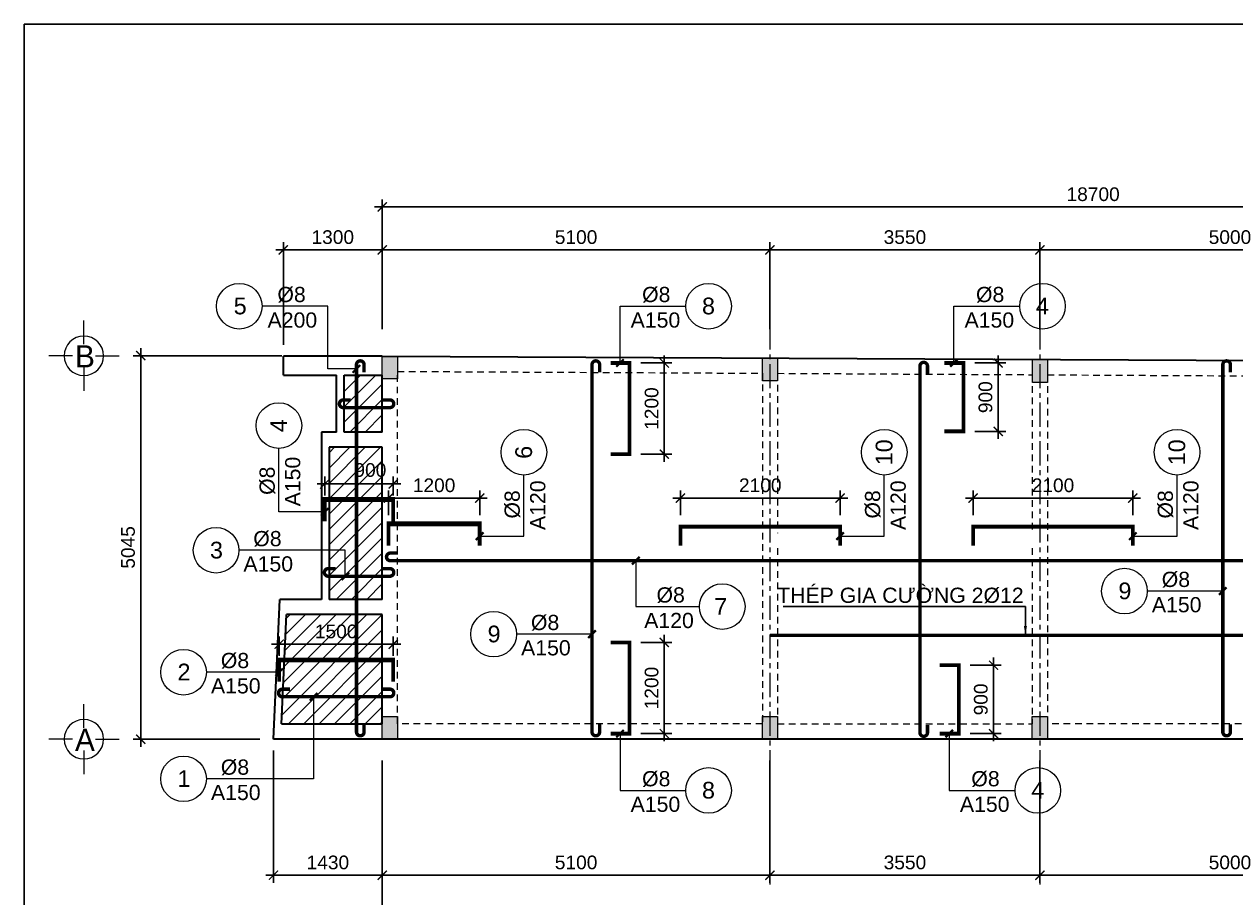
# Model space of a CAD drawing. Header units: millimetres. Extents: x -559287 to -299624, y 2351330 to 2655682.
# Drawn here: x -535995 to -520061, y 2521256 to 2532748 of the extents above; entities that cross this region are included whole.
import ezdxf
from ezdxf.enums import TextEntityAlignment as Align

# ---------------------------------------------------------------- set-up
doc = ezdxf.new("R2010")
doc.units = ezdxf.units.MM
doc.header["$LTSCALE"] = 10
for name, pattern in [('CENTER', [50.800000000000004, 31.75, -6.35, 6.35, -6.35]), ('HIDDEN', [0.3, 0.175, -0.125]), ('HIDDENX2', [0.75, 0.5, -0.25])]:
    doc.linetypes.add(name, pattern=pattern)
doc.layers.get('0').update_dxf_attribs({"lineweight": 20})
doc.layers.get('Defpoints').update_dxf_attribs({"lineweight": 20})
for name, color, linetype, lineweight in [('BTCT', 7, 'Continuous', 20), ('Dim', 251, 'Continuous', 15), ('Hatch', 137, 'Continuous', 5), ('net bao', 50, 'Continuous', 5), ('Net khuat', 76, 'HIDDENX2', 15), ('Net manh', 8, 'Continuous', 13), ('Net-thay', 252, 'Continuous', 9), ('Text', 54, 'Continuous', 25), ('Thep dai', 2, 'Continuous', 50), ('Thep doc', 140, 'Continuous', 60), ('Tim', 144, 'CENTER', 9), ('Tuong', 1, 'Continuous', 30)]:
    doc.layers.add(name, color=color, linetype=linetype, lineweight=lineweight)
doc.layers.add('ththep', color=3, linetype='Continuous')
doc.styles.add('HELVE', font='VHAVAN.TTF', dxfattribs={"height": 800})
doc.styles.add('IN-NHO', font='VHELVEN.TTF', dxfattribs={"height": 200})
doc.styles.add('NGHIA5', font='arial_0.ttf', dxfattribs={"height": 180})
doc.dimstyles.new('dim100', dxfattribs={"dimscale": 100, "dimtxt": 180, "dimasz": 1.2, "dimexe": 1, "dimexo": 1.5, "dimgap": 0.75, "dimtad": 1, "dimdec": 0, "dimzin": 0, "dimdsep": 46, "dimtxsty": 'NGHIA5', "dimblk1": 'ARCHTICK', "dimblk2": 'ARCHTICK', "dimsah": 1, "dimcen": 0.09, "dimdle": 1, "dimclrd": 256, "dimclre": 256, "dimclrt": 54, "dimadec": 0, "dimazin": 0, "dimtfac": 1, "dimtdec": 0, "dimtofl": 0, "dimtmove": 2, "dimatfit": 3, "dimfxl": 0, "dimtolj": 1, "dimtzin": 0, "dimarcsym": 0})

# ---------------------------------------------------------------- blocks, each defined once
blk = doc.blocks.new('_ARCHTICK')
at = {"color": 0, "linetype": 'ByBlock', "const_width": 0.15}
blk.add_lwpolyline([(-0.5, -0.5), (0.5, 0.5)], dxfattribs=at)
blk = doc.blocks.new('*D143')
at = {"layer": 'Defpoints', "color": 0, "transparency": 16777216}
for p in [(-531286.52481457, 2523211.916365634), (-526186.8166589767, 2523211.929730727), (-526186.8166589767, 2521552.958496143)]:
    blk.add_point(p, dxfattribs=at)
at = {"layer": 'Dim', "lineweight": -2, "transparency": 16777216}
for p, q in [((-531286.52481457, 2523061.916365634), (-531286.52481457, 2521452.958496143)), ((-526186.8166589767, 2523061.929730727), (-526186.8166589767, 2521452.958496143)), ((-531386.52481457, 2521552.958496143), (-526086.8166589767, 2521552.958496143))]:
    blk.add_line(p, q, dxfattribs=at)
at = {"layer": 'Dim', "lineweight": -2, "transparency": 16777216, "xscale": 120, "yscale": 120, "zscale": 120, "rotation": 180}
blk.add_blockref('_ARCHTICK', (-531286.52481457, 2521552.958496143), dxfattribs=at)
at = {"layer": 'Dim', "lineweight": -2, "transparency": 16777216, "xscale": 120, "yscale": 120, "zscale": 120}
blk.add_blockref('_ARCHTICK', (-526186.8166589767, 2521552.958496143), dxfattribs=at)
at = {"layer": 'Dim', "color": 54, "transparency": 16777216, "insert": (-528736.6707367734, 2521719.861633933), "char_height": 180, "attachment_point": 5, "style": 'NGHIA5'}
blk.add_mtext('\\A1;5100', dxfattribs=at)
blk = doc.blocks.new('*D144')
at = {"layer": 'Defpoints', "color": 0, "transparency": 16777216}
for p in [(-526186.8166589767, 2523211.929730727), (-522636.8166589768, 2523211.929730727), (-522636.8166589768, 2521552.958496143)]:
    blk.add_point(p, dxfattribs=at)
at = {"layer": 'Dim', "lineweight": -2, "transparency": 16777216}
for p, q in [((-526186.8166589767, 2523061.929730727), (-526186.8166589767, 2521452.958496143)), ((-522636.8166589768, 2523061.929730727), (-522636.8166589768, 2521452.958496143)), ((-526286.8166589767, 2521552.958496143), (-522536.8166589768, 2521552.958496143))]:
    blk.add_line(p, q, dxfattribs=at)
at = {"layer": 'Dim', "lineweight": -2, "transparency": 16777216, "xscale": 120, "yscale": 120, "zscale": 120, "rotation": 180}
blk.add_blockref('_ARCHTICK', (-526186.8166589767, 2521552.958496143), dxfattribs=at)
at = {"layer": 'Dim', "lineweight": -2, "transparency": 16777216, "xscale": 120, "yscale": 120, "zscale": 120}
blk.add_blockref('_ARCHTICK', (-522636.8166589768, 2521552.958496143), dxfattribs=at)
at = {"layer": 'Dim', "color": 54, "transparency": 16777216, "insert": (-524411.8166589767, 2521719.923025474), "char_height": 180, "attachment_point": 5, "style": 'NGHIA5'}
blk.add_mtext('\\A1;3550', dxfattribs=at)
blk = doc.blocks.new('*D145')
at = {"layer": 'Defpoints', "color": 0, "transparency": 16777216}
for p in [(-522636.8166589768, 2523211.929730727), (-517636.8166589767, 2523211.929730727), (-517636.8166589767, 2521552.958496143)]:
    blk.add_point(p, dxfattribs=at)
at = {"layer": 'Dim', "lineweight": -2, "transparency": 16777216}
for p, q in [((-522636.8166589768, 2523061.929730727), (-522636.8166589768, 2521452.958496143)), ((-517636.8166589767, 2523061.929730727), (-517636.8166589767, 2521452.958496143)), ((-522736.8166589768, 2521552.958496143), (-517536.8166589767, 2521552.958496143))]:
    blk.add_line(p, q, dxfattribs=at)
at = {"layer": 'Dim', "lineweight": -2, "transparency": 16777216, "xscale": 120, "yscale": 120, "zscale": 120, "rotation": 180}
blk.add_blockref('_ARCHTICK', (-522636.8166589768, 2521552.958496143), dxfattribs=at)
at = {"layer": 'Dim', "lineweight": -2, "transparency": 16777216, "xscale": 120, "yscale": 120, "zscale": 120}
blk.add_blockref('_ARCHTICK', (-517636.8166589767, 2521552.958496143), dxfattribs=at)
at = {"layer": 'Dim', "color": 54, "transparency": 16777216, "insert": (-520136.8166589767, 2521719.861633933), "char_height": 180, "attachment_point": 5, "style": 'NGHIA5'}
blk.add_mtext('\\A1;5000', dxfattribs=at)
blk = doc.blocks.new('*D147')
at = {"layer": 'Defpoints', "color": 0, "transparency": 16777216}
for p in [(-531286.52481457, 2523211.916365634), (-512586.8166589768, 2523211.929730727), (-512586.8166589768, 2520832.435717648)]:
    blk.add_point(p, dxfattribs=at)
at = {"layer": 'Dim', "lineweight": -2, "transparency": 16777216}
for p, q in [((-531286.52481457, 2523061.916365634), (-531286.52481457, 2520732.435717648)), ((-512586.8166589768, 2523061.929730727), (-512586.8166589768, 2520732.435717648)), ((-531386.52481457, 2520832.435717648), (-512486.8166589768, 2520832.435717648))]:
    blk.add_line(p, q, dxfattribs=at)
at = {"layer": 'Dim', "lineweight": -2, "transparency": 16777216, "xscale": 120, "yscale": 120, "zscale": 120, "rotation": 180}
blk.add_blockref('_ARCHTICK', (-531286.52481457, 2520832.435717648), dxfattribs=at)
at = {"layer": 'Dim', "lineweight": -2, "transparency": 16777216, "xscale": 120, "yscale": 120, "zscale": 120}
blk.add_blockref('_ARCHTICK', (-512586.8166589768, 2520832.435717648), dxfattribs=at)
at = {"layer": 'Dim', "color": 54, "transparency": 16777216, "insert": (-521936.6707367734, 2520999.338855438), "char_height": 180, "attachment_point": 5, "style": 'NGHIA5'}
blk.add_mtext('\\A1;18700', dxfattribs=at)
blk = doc.blocks.new('truc ngang-helve')
for points in [[(0, -4.802440907544224), (0, 0)], [(-2.325193748962192, -7.127634656506416), (-7.127634656506416, -7.127634656506416)], [(2.325193748962192, -7.127634656506416), (7.127634656506416, -7.127634656506416)], [(0, -9.452828405468608), (0, -14.25526931301283)]]:
    blk.add_lwpolyline(points)
blk.add_circle((0, -7.127634656506416), 4)
at = {"style": 'HELVE'}
blk.add_attdef('A', text='', height=4.5, dxfattribs=at).set_placement((0.02702979045830034, -7.007037711264502), align=Align.MIDDLE_CENTER)
blk = doc.blocks.new('*D148')
at = {"layer": 'Defpoints', "color": 0, "transparency": 16777216}
for p in [(-532456.6295797805, 2528387.540345395), (-534462.2340581376, 2523342.166955632), (-532745.6997079718, 2523342.166955632)]:
    blk.add_point(p, dxfattribs=at)
at = {"layer": 'Dim', "lineweight": -2, "transparency": 16777216}
for p, q in [((-534462.2340581376, 2528487.540345395), (-534462.2340581376, 2523242.166955632)), ((-532606.6295797805, 2528387.540345395), (-534562.2340581376, 2528387.540345395)), ((-532895.6997079718, 2523342.166955632), (-534562.2340581376, 2523342.166955632))]:
    blk.add_line(p, q, dxfattribs=at)
at = {"layer": 'Dim', "lineweight": -2, "transparency": 16777216, "xscale": 120, "yscale": 120, "zscale": 120}
for p, rotation in [((-534462.2340581376, 2528387.540345395), 90), ((-534462.2340581376, 2523342.166955632), 270)]:
    blk.add_blockref('_ARCHTICK', p, dxfattribs=dict(at, rotation=rotation))
at = {"layer": 'Dim', "color": 54, "transparency": 16777216, "insert": (-534629.1371959279, 2525864.853650514), "char_height": 180, "attachment_point": 5, "rotation": 90, "style": 'NGHIA5'}
blk.add_mtext('\\A1;5045', dxfattribs=at)
blk = doc.blocks.new('*D149')
at = {"layer": 'Defpoints', "color": 0, "transparency": 16777216}
for p in [(-526186.8166589767, 2529779.252747701), (-531286.9717913618, 2528586.67786929), (-526186.8166589767, 2528586.67786929)]:
    blk.add_point(p, dxfattribs=at)
at = {"layer": 'Dim', "lineweight": -2, "transparency": 16777216}
for p, q in [((-531286.9717913618, 2528736.67786929), (-531286.9717913618, 2529879.252747701)), ((-526186.8166589767, 2528736.67786929), (-526186.8166589767, 2529879.252747701)), ((-531386.9717913618, 2529779.252747701), (-526086.8166589767, 2529779.252747701))]:
    blk.add_line(p, q, dxfattribs=at)
at = {"layer": 'Dim', "lineweight": -2, "transparency": 16777216, "xscale": 120, "yscale": 120, "zscale": 120, "rotation": 180}
blk.add_blockref('_ARCHTICK', (-531286.9717913618, 2529779.252747701), dxfattribs=at)
at = {"layer": 'Dim', "lineweight": -2, "transparency": 16777216, "xscale": 120, "yscale": 120, "zscale": 120}
blk.add_blockref('_ARCHTICK', (-526186.8166589767, 2529779.252747701), dxfattribs=at)
at = {"layer": 'Dim', "color": 54, "transparency": 16777216, "insert": (-528736.8942251692, 2529946.155885491), "char_height": 180, "attachment_point": 5, "style": 'NGHIA5'}
blk.add_mtext('\\A1;5100', dxfattribs=at)
blk = doc.blocks.new('*D150')
at = {"layer": 'Defpoints', "color": 0, "transparency": 16777216}
for p in [(-522636.8166589768, 2529779.252747701), (-526186.8166589767, 2528586.67786929), (-522636.8166589768, 2528580.504755592)]:
    blk.add_point(p, dxfattribs=at)
at = {"layer": 'Dim', "lineweight": -2, "transparency": 16777216}
for p, q in [((-526186.8166589767, 2528736.67786929), (-526186.8166589767, 2529879.252747701)), ((-522636.8166589768, 2528730.504755592), (-522636.8166589768, 2529879.252747701)), ((-526286.8166589767, 2529779.252747701), (-522536.8166589768, 2529779.252747701))]:
    blk.add_line(p, q, dxfattribs=at)
at = {"layer": 'Dim', "lineweight": -2, "transparency": 16777216, "xscale": 120, "yscale": 120, "zscale": 120, "rotation": 180}
blk.add_blockref('_ARCHTICK', (-526186.8166589767, 2529779.252747701), dxfattribs=at)
at = {"layer": 'Dim', "lineweight": -2, "transparency": 16777216, "xscale": 120, "yscale": 120, "zscale": 120}
blk.add_blockref('_ARCHTICK', (-522636.8166589768, 2529779.252747701), dxfattribs=at)
at = {"layer": 'Dim', "color": 54, "transparency": 16777216, "insert": (-524411.8166589767, 2529946.217277032), "char_height": 180, "attachment_point": 5, "style": 'NGHIA5'}
blk.add_mtext('\\A1;3550', dxfattribs=at)
blk = doc.blocks.new('*D151')
at = {"layer": 'Defpoints', "color": 0, "transparency": 16777216}
for p in [(-517636.8166589768, 2529779.252747701), (-522636.8166589768, 2528580.504755592), (-517636.8166589768, 2528586.67786929)]:
    blk.add_point(p, dxfattribs=at)
at = {"layer": 'Dim', "lineweight": -2, "transparency": 16777216}
for p, q in [((-522636.8166589768, 2528730.504755592), (-522636.8166589768, 2529879.252747701)), ((-517636.8166589768, 2528736.67786929), (-517636.8166589768, 2529879.252747701)), ((-522736.8166589768, 2529779.252747701), (-517536.8166589768, 2529779.252747701))]:
    blk.add_line(p, q, dxfattribs=at)
at = {"layer": 'Dim', "lineweight": -2, "transparency": 16777216, "xscale": 120, "yscale": 120, "zscale": 120, "rotation": 180}
blk.add_blockref('_ARCHTICK', (-522636.8166589768, 2529779.252747701), dxfattribs=at)
at = {"layer": 'Dim', "lineweight": -2, "transparency": 16777216, "xscale": 120, "yscale": 120, "zscale": 120}
blk.add_blockref('_ARCHTICK', (-517636.8166589768, 2529779.252747701), dxfattribs=at)
at = {"layer": 'Dim', "color": 54, "transparency": 16777216, "insert": (-520136.8166589768, 2529946.155885491), "char_height": 180, "attachment_point": 5, "style": 'NGHIA5'}
blk.add_mtext('\\A1;5000', dxfattribs=at)
blk = doc.blocks.new('*D153')
at = {"layer": 'Defpoints', "color": 0, "transparency": 16777216}
for p in [(-512586.5469804973, 2530343.65236119), (-531286.7113932496, 2528586.67786929), (-512586.5469804973, 2528421.922185163)]:
    blk.add_point(p, dxfattribs=at)
at = {"layer": 'Dim', "lineweight": -2, "transparency": 16777216}
for p, q in [((-531286.7113932496, 2528736.67786929), (-531286.7113932496, 2530443.65236119)), ((-512586.5469804973, 2528571.922185163), (-512586.5469804973, 2530443.65236119)), ((-531386.7113932496, 2530343.65236119), (-512486.5469804973, 2530343.65236119))]:
    blk.add_line(p, q, dxfattribs=at)
at = {"layer": 'Dim', "lineweight": -2, "transparency": 16777216, "xscale": 120, "yscale": 120, "zscale": 120, "rotation": 180}
blk.add_blockref('_ARCHTICK', (-531286.7113932496, 2530343.65236119), dxfattribs=at)
at = {"layer": 'Dim', "lineweight": -2, "transparency": 16777216, "xscale": 120, "yscale": 120, "zscale": 120}
blk.add_blockref('_ARCHTICK', (-512586.5469804973, 2530343.65236119), dxfattribs=at)
at = {"layer": 'Dim', "color": 54, "transparency": 16777216, "insert": (-521936.6291868734, 2530510.55549898), "char_height": 180, "attachment_point": 5, "style": 'NGHIA5'}
blk.add_mtext('\\A1;18700', dxfattribs=at)
blk = doc.blocks.new('*D155')
at = {"layer": 'Defpoints', "color": 0, "transparency": 16777216}
for p in [(-528033.7698830558, 2524615.079750571), (-527576.363401465, 2524615.079750571), (-528033.7698830551, 2523415.079750571)]:
    blk.add_point(p, dxfattribs=at)
at = {"layer": 'Dim', "lineweight": -2, "transparency": 16777216}
for p, q in [((-527576.363401465, 2523315.079750571), (-527576.363401465, 2524715.079750571)), ((-527883.7698830558, 2524615.079750571), (-527476.363401465, 2524615.079750571)), ((-527883.7698830551, 2523415.079750571), (-527476.363401465, 2523415.079750571))]:
    blk.add_line(p, q, dxfattribs=at)
at = {"layer": 'Dim', "lineweight": -2, "transparency": 16777216, "xscale": 120, "yscale": 120, "zscale": 120}
for p, rotation in [((-527576.363401465, 2524615.079750571), 90), ((-527576.363401465, 2523415.079750571), 270)]:
    blk.add_blockref('_ARCHTICK', p, dxfattribs=dict(at, rotation=rotation))
at = {"layer": 'Dim', "color": 54, "transparency": 16777216, "insert": (-527743.2665392553, 2524015.079750571), "char_height": 180, "attachment_point": 5, "rotation": 90, "style": 'NGHIA5'}
blk.add_mtext('\\A1;1200', dxfattribs=at)
blk = doc.blocks.new('*D156')
at = {"layer": 'Defpoints', "color": 0, "ltscale": 3, "transparency": 16777216}
for p in [(-531204.4745325495, 2526514.44222211), (-531204.4745325495, 2526138.403095383), (-530004.4745325495, 2526138.403095381)]:
    blk.add_point(p, dxfattribs=at)
at = {"layer": 'Dim', "lineweight": -2, "ltscale": 3, "transparency": 16777216}
for p, q in [((-531204.4745325495, 2526288.403095383), (-531204.4745325495, 2526614.44222211)), ((-530004.4745325495, 2526288.403095381), (-530004.4745325495, 2526614.44222211)), ((-529904.4745325495, 2526514.44222211), (-531304.4745325495, 2526514.44222211))]:
    blk.add_line(p, q, dxfattribs=at)
at = {"layer": 'Dim', "lineweight": -2, "ltscale": 3, "transparency": 16777216, "xscale": 120, "yscale": 120, "zscale": 120, "rotation": 180}
blk.add_blockref('_ARCHTICK', (-531204.4745325495, 2526514.44222211), dxfattribs=at)
at = {"layer": 'Dim', "lineweight": -2, "ltscale": 3, "transparency": 16777216, "xscale": 120, "yscale": 120, "zscale": 120}
blk.add_blockref('_ARCHTICK', (-530004.4745325495, 2526514.44222211), dxfattribs=at)
at = {"layer": 'Dim', "color": 54, "ltscale": 3, "transparency": 16777216, "insert": (-530604.4745325495, 2526681.3453599), "char_height": 180, "attachment_point": 5, "style": 'NGHIA5'}
blk.add_mtext('\\A1;1200', dxfattribs=at)
blk = doc.blocks.new('*D157')
at = {"layer": 'Defpoints', "color": 0, "transparency": 16777216}
for p in [(-528033.7698830551, 2528291.390292858), (-528033.7698830558, 2527091.390292858), (-527576.3634014649, 2527091.390292858)]:
    blk.add_point(p, dxfattribs=at)
at = {"layer": 'Dim', "lineweight": -2, "transparency": 16777216}
for p, q in [((-527883.7698830551, 2528291.390292858), (-527476.3634014649, 2528291.390292858)), ((-527576.3634014649, 2528391.390292858), (-527576.3634014649, 2526991.390292858)), ((-527883.7698830558, 2527091.390292858), (-527476.3634014649, 2527091.390292858))]:
    blk.add_line(p, q, dxfattribs=at)
at = {"layer": 'Dim', "lineweight": -2, "transparency": 16777216, "xscale": 120, "yscale": 120, "zscale": 120}
for p, rotation in [((-527576.3634014649, 2528291.390292858), 90), ((-527576.3634014649, 2527091.390292858), 270)]:
    blk.add_blockref('_ARCHTICK', p, dxfattribs=dict(at, rotation=rotation))
at = {"layer": 'Dim', "color": 54, "transparency": 16777216, "insert": (-527743.2665392552, 2527691.390292858), "char_height": 180, "attachment_point": 5, "rotation": 90, "style": 'NGHIA5'}
blk.add_mtext('\\A1;1200', dxfattribs=at)
blk = doc.blocks.new('*D158')
at = {"layer": 'Defpoints', "color": 0, "transparency": 16777216}
for p in [(-523642.2163367242, 2528291.390292858), (-523642.2163367249, 2527391.390292858), (-523184.809855134, 2527391.390292858)]:
    blk.add_point(p, dxfattribs=at)
at = {"layer": 'Dim', "lineweight": -2, "transparency": 16777216}
for p, q in [((-523492.2163367242, 2528291.390292858), (-523084.809855134, 2528291.390292858)), ((-523184.809855134, 2528391.390292858), (-523184.809855134, 2527291.390292858)), ((-523492.2163367249, 2527391.390292858), (-523084.809855134, 2527391.390292858))]:
    blk.add_line(p, q, dxfattribs=at)
at = {"layer": 'Dim', "lineweight": -2, "transparency": 16777216, "xscale": 120, "yscale": 120, "zscale": 120}
for p, rotation in [((-523184.809855134, 2528291.390292858), 90), ((-523184.809855134, 2527391.390292858), 270)]:
    blk.add_blockref('_ARCHTICK', p, dxfattribs=dict(at, rotation=rotation))
at = {"layer": 'Dim', "color": 54, "transparency": 16777216, "insert": (-523351.7129929242, 2527841.390292858), "char_height": 180, "attachment_point": 5, "rotation": 90, "style": 'NGHIA5'}
blk.add_mtext('\\A1;900', dxfattribs=at)
blk = doc.blocks.new('*D161')
at = {"layer": 'Defpoints', "color": 0, "ltscale": 3, "transparency": 16777216}
for p in [(-532641.9406765398, 2524591.801884808), (-532641.9406765398, 2524286.825716806), (-531142.3180529072, 2524286.825716805)]:
    blk.add_point(p, dxfattribs=at)
at = {"layer": 'Dim', "lineweight": -2, "ltscale": 3, "transparency": 16777216}
for p, q in [((-532641.9406765398, 2524436.825716806), (-532641.9406765398, 2524691.801884808)), ((-531142.3180529072, 2524436.825716805), (-531142.3180529072, 2524691.801884808)), ((-531042.3180529072, 2524591.801884808), (-532741.9406765398, 2524591.801884808))]:
    blk.add_line(p, q, dxfattribs=at)
at = {"layer": 'Dim', "lineweight": -2, "ltscale": 3, "transparency": 16777216, "xscale": 120, "yscale": 120, "zscale": 120, "rotation": 180}
blk.add_blockref('_ARCHTICK', (-532641.9406765398, 2524591.801884808), dxfattribs=at)
at = {"layer": 'Dim', "lineweight": -2, "ltscale": 3, "transparency": 16777216, "xscale": 120, "yscale": 120, "zscale": 120}
blk.add_blockref('_ARCHTICK', (-531142.3180529072, 2524591.801884808), dxfattribs=at)
at = {"layer": 'Dim', "color": 54, "ltscale": 3, "transparency": 16777216, "insert": (-531892.1293647236, 2524758.705022598), "char_height": 180, "attachment_point": 5, "style": 'NGHIA5'}
blk.add_mtext('\\A1;1500', dxfattribs=at)
blk = doc.blocks.new('*D168')
at = {"layer": 'Defpoints', "color": 0, "ltscale": 3, "transparency": 16777216}
for p in [(-532042.7890298782, 2526699.594523361), (-532042.7890298782, 2526397.058847601), (-531142.3180529072, 2526397.058847599)]:
    blk.add_point(p, dxfattribs=at)
at = {"layer": 'Dim', "lineweight": -2, "ltscale": 3, "transparency": 16777216}
for p, q in [((-531042.3180529072, 2526699.594523361), (-532142.7890298782, 2526699.594523361)), ((-532042.7890298782, 2526547.058847601), (-532042.7890298782, 2526799.594523361)), ((-531142.3180529072, 2526547.058847599), (-531142.3180529072, 2526799.594523361))]:
    blk.add_line(p, q, dxfattribs=at)
at = {"layer": 'Dim', "lineweight": -2, "ltscale": 3, "transparency": 16777216, "xscale": 120, "yscale": 120, "zscale": 120, "rotation": 180}
blk.add_blockref('_ARCHTICK', (-532042.7890298782, 2526699.594523361), dxfattribs=at)
at = {"layer": 'Dim', "lineweight": -2, "ltscale": 3, "transparency": 16777216, "xscale": 120, "yscale": 120, "zscale": 120}
blk.add_blockref('_ARCHTICK', (-531142.3180529072, 2526699.594523361), dxfattribs=at)
at = {"layer": 'Dim', "color": 54, "ltscale": 3, "transparency": 16777216, "insert": (-531442.3180529072, 2526882.369109296), "char_height": 180, "attachment_point": 5, "style": 'NGHIA5'}
blk.add_mtext('\\A1;900', dxfattribs=at)
blk = doc.blocks.new('*D169')
at = {"layer": 'Defpoints', "color": 0, "transparency": 16777216}
for p in [(-532716.3488524063, 2523342.166955632), (-531286.52481457, 2523211.916365634), (-532716.3488524063, 2521552.958496143)]:
    blk.add_point(p, dxfattribs=at)
at = {"layer": 'Dim', "lineweight": -2, "transparency": 16777216}
for p, q in [((-532716.3488524063, 2523192.166955632), (-532716.3488524063, 2521452.958496143)), ((-531286.52481457, 2523061.916365634), (-531286.52481457, 2521452.958496143)), ((-531186.52481457, 2521552.958496143), (-532816.3488524063, 2521552.958496143))]:
    blk.add_line(p, q, dxfattribs=at)
at = {"layer": 'Dim', "lineweight": -2, "transparency": 16777216, "xscale": 120, "yscale": 120, "zscale": 120, "rotation": 180}
blk.add_blockref('_ARCHTICK', (-532716.3488524063, 2521552.958496143), dxfattribs=at)
at = {"layer": 'Dim', "lineweight": -2, "transparency": 16777216, "xscale": 120, "yscale": 120, "zscale": 120}
blk.add_blockref('_ARCHTICK', (-531286.52481457, 2521552.958496143), dxfattribs=at)
at = {"layer": 'Dim', "color": 54, "transparency": 16777216, "insert": (-532001.436833488, 2521719.923025474), "char_height": 180, "attachment_point": 5, "style": 'NGHIA5'}
blk.add_mtext('\\A1;1430', dxfattribs=at)
blk = doc.blocks.new('*D170')
at = {"layer": 'Defpoints', "color": 0, "transparency": 16777216}
for p in [(-532587.1061438982, 2529779.252747701), (-531286.7113932496, 2528586.67786929), (-532587.1061438982, 2528381.974057795)]:
    blk.add_point(p, dxfattribs=at)
at = {"layer": 'Dim', "lineweight": -2, "transparency": 16777216}
for p, q in [((-532587.1061438982, 2528531.974057795), (-532587.1061438982, 2529879.252747701)), ((-531286.7113932496, 2528736.67786929), (-531286.7113932496, 2529879.252747701)), ((-531186.7113932496, 2529779.252747701), (-532687.1061438982, 2529779.252747701))]:
    blk.add_line(p, q, dxfattribs=at)
at = {"layer": 'Dim', "lineweight": -2, "transparency": 16777216, "xscale": 120, "yscale": 120, "zscale": 120, "rotation": 180}
blk.add_blockref('_ARCHTICK', (-532587.1061438982, 2529779.252747701), dxfattribs=at)
at = {"layer": 'Dim', "lineweight": -2, "transparency": 16777216, "xscale": 120, "yscale": 120, "zscale": 120}
blk.add_blockref('_ARCHTICK', (-531286.7113932496, 2529779.252747701), dxfattribs=at)
at = {"layer": 'Dim', "color": 54, "transparency": 16777216, "insert": (-531936.9087685739, 2529946.217277032), "char_height": 180, "attachment_point": 5, "style": 'NGHIA5'}
blk.add_mtext('\\A1;1300', dxfattribs=at)
blk = doc.blocks.new('*D773')
at = {"layer": 'Defpoints', "color": 0, "transparency": 16777216}
for p in [(-525264.3851341646, 2526514.44222211), (-527364.3851341646, 2526138.403095381), (-525264.3851341646, 2526138.40309538)]:
    blk.add_point(p, dxfattribs=at)
at = {"layer": 'Dim', "lineweight": -2, "transparency": 16777216}
for p, q in [((-527364.3851341646, 2526288.403095381), (-527364.3851341646, 2526614.44222211)), ((-525264.3851341646, 2526288.40309538), (-525264.3851341646, 2526614.44222211)), ((-527464.3851341646, 2526514.44222211), (-525164.3851341646, 2526514.44222211))]:
    blk.add_line(p, q, dxfattribs=at)
at = {"layer": 'Dim', "lineweight": -2, "transparency": 16777216, "xscale": 120, "yscale": 120, "zscale": 120, "rotation": 180}
blk.add_blockref('_ARCHTICK', (-527364.3851341646, 2526514.44222211), dxfattribs=at)
at = {"layer": 'Dim', "lineweight": -2, "transparency": 16777216, "xscale": 120, "yscale": 120, "zscale": 120}
blk.add_blockref('_ARCHTICK', (-525264.3851341646, 2526514.44222211), dxfattribs=at)
at = {"layer": 'Dim', "color": 54, "transparency": 16777216, "insert": (-526314.3851341646, 2526681.3453599), "char_height": 180, "attachment_point": 5, "style": 'NGHIA5'}
blk.add_mtext('\\A1;2100', dxfattribs=at)
blk = doc.blocks.new('*D774')
at = {"layer": 'Defpoints', "color": 0, "transparency": 16777216}
for p in [(-521414.3851341655, 2526514.44222211), (-523514.3851341655, 2526138.40309538), (-521414.3851341655, 2526138.403095381)]:
    blk.add_point(p, dxfattribs=at)
at = {"layer": 'Dim', "lineweight": -2, "transparency": 16777216}
for p, q in [((-523514.3851341655, 2526288.40309538), (-523514.3851341655, 2526614.44222211)), ((-521414.3851341655, 2526288.403095381), (-521414.3851341655, 2526614.44222211)), ((-523614.3851341655, 2526514.44222211), (-521314.3851341655, 2526514.44222211))]:
    blk.add_line(p, q, dxfattribs=at)
at = {"layer": 'Dim', "lineweight": -2, "transparency": 16777216, "xscale": 120, "yscale": 120, "zscale": 120, "rotation": 180}
blk.add_blockref('_ARCHTICK', (-523514.3851341655, 2526514.44222211), dxfattribs=at)
at = {"layer": 'Dim', "lineweight": -2, "transparency": 16777216, "xscale": 120, "yscale": 120, "zscale": 120}
blk.add_blockref('_ARCHTICK', (-521414.3851341655, 2526514.44222211), dxfattribs=at)
at = {"layer": 'Dim', "color": 54, "transparency": 16777216, "insert": (-522464.3851341655, 2526681.3453599), "char_height": 180, "attachment_point": 5, "style": 'NGHIA5'}
blk.add_mtext('\\A1;2100', dxfattribs=at)
blk = doc.blocks.new('*D778')
at = {"layer": 'Defpoints', "color": 0, "transparency": 16777216}
for p in [(-523703.3911409735, 2524315.079750571), (-523245.984659383, 2524315.079750571), (-523703.3911409728, 2523415.079750571)]:
    blk.add_point(p, dxfattribs=at)
at = {"layer": 'Dim', "lineweight": -2, "transparency": 16777216}
for p, q in [((-523553.3911409735, 2524315.079750571), (-523145.984659383, 2524315.079750571)), ((-523245.984659383, 2523315.079750571), (-523245.984659383, 2524415.079750571)), ((-523553.3911409728, 2523415.079750571), (-523145.984659383, 2523415.079750571))]:
    blk.add_line(p, q, dxfattribs=at)
at = {"layer": 'Dim', "lineweight": -2, "transparency": 16777216, "xscale": 120, "yscale": 120, "zscale": 120}
for p, rotation in [((-523245.984659383, 2524315.079750571), 90), ((-523245.984659383, 2523415.079750571), 270)]:
    blk.add_blockref('_ARCHTICK', p, dxfattribs=dict(at, rotation=rotation))
at = {"layer": 'Dim', "color": 54, "transparency": 16777216, "insert": (-523412.8877971732, 2523865.079750571), "char_height": 180, "attachment_point": 5, "rotation": 90, "style": 'NGHIA5'}
blk.add_mtext('\\A1;900', dxfattribs=at)

msp = doc.modelspace()

# ---------------------------------------------------------------- hatches: boundary and pattern name
at = {"layer": 'Hatch'}
h = msp.add_hatch(dxfattribs=at)
h.set_pattern_fill('ANSI31', color=256, scale=45, style=0)
h.set_pattern_definition([(45, (-482227.509864, 2353798.995713833), (-101.027881362028, 101.027881362028), [])])
h.paths.add_polyline_path([(-531285.7113932491, 2528131.552586112), (-531786.1061438981, 2528131.552586112), (-531786.1061438982, 2527381.747065754), (-531285.7113932493, 2527381.747065754)])
h.paths.add_polyline_path([(-531285.7113932491, 2527181.747065754), (-531986.1061438982, 2527181.747065753), (-531986.1061438981, 2525181.747065754), (-531285.7113932495, 2525181.747065754)])
h.paths.add_polyline_path([(-531285.7113932492, 2524981.747065753), (-532544.0333248081, 2524981.747065753), (-532609.221831886, 2523537.166955632), (-531285.7113932496, 2523537.166955632)])
h.paths.add_polyline_path([(-531744.6990052882, 2527032.369109296), (-531139.9371005263, 2527032.369109296), (-531139.9371005263, 2526732.369109296), (-531744.6990052882, 2526732.369109296)], flags=9)
h.paths.add_polyline_path([(-531849.4609100501, 2524916.801884808), (-531235.1751957644, 2524916.801884808), (-531235.1751957644, 2524616.801884808), (-531849.4609100501, 2524616.801884808)], flags=9)

# ---------------------------------------------------------------- linework, layer by layer
at = {"layer": 'BTCT'}
for points in [[(-526086.1812684552, 2528355.912357484), (-526086.1812684552, 2528055.912357484), (-526286.1812684552, 2528055.912357484), (-526286.1812684552, 2528355.912357484)], [(-522535.7779528316, 2528336.512218498), (-522535.7779528316, 2528036.512218498), (-522735.7779528316, 2528036.512218498), (-522735.7779528316, 2528336.512218498)], [(-526286.8166589767, 2523342.166955632), (-526286.8166589767, 2523642.166955632), (-526086.8166589767, 2523642.166955632), (-526086.8166589767, 2523342.166955632)], [(-522736.8166589768, 2523342.166955632), (-522736.8166589768, 2523642.166955632), (-522536.8166589768, 2523642.166955632), (-522536.8166589768, 2523342.166955632)]]:
    msp.add_lwpolyline(points, close=True, dxfattribs=at)
for points in [[(-531285.7113932495, 2528381.976597096), (-531085.7113932495, 2528381.976597096), (-531285.7113932495, 2528081.976597096), (-531085.7113932495, 2528081.976597096)], [(-526286.1812684552, 2528355.912357484), (-526086.1812684552, 2528355.912357484), (-526286.1812684552, 2528055.912357484), (-526086.1812684552, 2528055.912357484)], [(-522735.7779528316, 2528336.512218498), (-522535.7779528316, 2528336.512218498), (-522735.7779528316, 2528036.512218498), (-522535.7779528316, 2528036.512218498)], [(-531085.7113932495, 2523341.747065754), (-531285.7113932495, 2523341.747065754), (-531085.7113932495, 2523641.747065754), (-531285.7113932495, 2523641.747065754)], [(-526086.8166589767, 2523342.166955632), (-526286.8166589767, 2523342.166955632), (-526086.8166589767, 2523642.166955632), (-526286.8166589767, 2523642.166955632)], [(-522536.8166589768, 2523342.166955632), (-522736.8166589768, 2523342.166955632), (-522536.8166589768, 2523642.166955632), (-522736.8166589768, 2523642.166955632)]]:
    msp.add_solid(points, dxfattribs=at)
at = {"layer": 'net bao'}
for points in [[(-531085.7113932495, 2528381.976597096), (-531085.7113932495, 2528081.976597096), (-531285.7113932495, 2528081.976597096), (-531285.7113932495, 2528381.976597096)], [(-531285.7113932495, 2523341.747065754), (-531285.7113932495, 2523641.747065754), (-531085.7113932495, 2523641.747065754), (-531085.7113932495, 2523341.747065754)]]:
    msp.add_lwpolyline(points, close=True, dxfattribs=at)
at = {"layer": 'Net khuat', "linetype": 'HIDDEN', "ltscale": 50}
for p, q in [((-531085.7113932496, 2528180.878230643), (-526286.8166589767, 2528156.459264351)), ((-531085.7113932496, 2523542.166955632), (-531085.7113932496, 2528180.878230643)), ((-526286.8166589767, 2528156.45926435), (-526286.8166589767, 2523542.166955631)), ((-526086.8166589766, 2528155.366422932), (-522736.8166589771, 2528137.06132918)), ((-526086.8166589767, 2528155.366422932), (-526086.8166589767, 2526053.608759727)), ((-522736.8166589771, 2528137.061329179), (-522736.8166589771, 2526053.608759726)), ((-522536.8166589771, 2528135.968487761), (-517736.8166589768, 2528109.740293727)), ((-522536.816658977, 2528135.968487761), (-522536.8166589768, 2523542.166955631)), ((-526086.8166589767, 2525853.608759727), (-526086.8166589767, 2523542.166955632)), ((-522736.8166589771, 2525853.608759727), (-522736.816658977, 2523542.166955632)), ((-526286.8166589767, 2523542.166955632), (-531085.7113932496, 2523542.166955632)), ((-526086.8166589767, 2523542.166955632), (-522736.816658977, 2523542.166955632)), ((-517736.8166589768, 2523542.166955631), (-522536.8166589769, 2523542.166955632))]:
    msp.add_line(p, q, dxfattribs=at)
at = {"layer": 'Net manh'}
for points in [[(-531625.1606759714, 2528213.310499132), (-532002.3959959203, 2528213.310499132), (-532002.3959959203, 2529038.372228039), (-532866.8514291036, 2529038.372228039)], [(-528158.769883055, 2528291.390292858), (-528158.769883055, 2529038.372228039), (-527294.3144498717, 2529038.372228039)], [(-523767.2163367241, 2528291.390292858), (-523767.2163367241, 2529038.372228039), (-522902.7609035408, 2529038.372228039)], [(-532042.7890298784, 2526331.677751602), (-532645.965666703, 2526331.677751602), (-532645.9656667034, 2527167.816481065)], [(-530004.4745325502, 2526013.403095381), (-529423.4575209217, 2526013.403095381), (-529423.4575209212, 2526817.136602299)], [(-525264.3851341648, 2526013.40309538), (-524683.3681225363, 2526013.40309538), (-524683.3681225359, 2526817.136602297)], [(-521414.3851341653, 2526013.403095381), (-520833.3681225368, 2526013.403095381), (-520833.3681225363, 2526817.136602299)], [(-531772.189368353, 2525486.082084296), (-531772.189368353, 2525826.939667249), (-533172.2139804289, 2525826.939667248)], [(-527950.4848649172, 2525690.159209538), (-527950.4848649172, 2525085.998404662), (-527114.41841, 2525085.998404662)], [(-520231.1880986417, 2525290.519363923), (-521224.4812310496, 2525290.519363923)], [(-528527.4206554637, 2524723.61195555), (-529520.7137878716, 2524723.61195555)], [(-532641.9406765394, 2524223.198469764), (-533599.4915509447, 2524223.198469764)], [(-532190.0934566826, 2523899.954583918), (-532190.0934566826, 2522820.620826221), (-533599.4915509447, 2522820.620826221)], [(-528158.769883055, 2523415.079750571), (-528158.769883055, 2522668.09781539), (-527294.3144498717, 2522668.09781539)], [(-523828.3911409727, 2523415.079750571), (-523828.3911409727, 2522668.09781539), (-522963.9357077894, 2522668.09781539)]]:
    msp.add_lwpolyline(points, dxfattribs=at)
at = {"layer": 'Net manh', "const_width": 29.99999999999999}
for points in [[(-528108.769883055, 2528341.390292858), (-528208.769883055, 2528241.390292858)], [(-523717.2163367241, 2528341.390292858), (-523817.2163367241, 2528241.390292858)], [(-531675.1606759713, 2528163.310499132), (-531575.1606759714, 2528263.310499132)], [(-532092.7890298783, 2526281.677751602), (-531992.7890298784, 2526381.677751602)], [(-530054.4745325503, 2525963.403095381), (-529954.4745325503, 2526063.403095381)], [(-525314.385134165, 2525963.40309538), (-525214.385134165, 2526063.40309538)], [(-521464.3851341654, 2525963.403095381), (-521364.3851341654, 2526063.403095381)], [(-528000.4848649175, 2525640.159209538), (-527900.4848649175, 2525740.159209538)], [(-531822.189368353, 2525436.082084296), (-531722.189368353, 2525536.082084296)], [(-520281.1880986423, 2525240.519363923), (-520181.1880986423, 2525340.519363923)], [(-528577.4206554643, 2524673.611955549), (-528477.4206554643, 2524773.611955549)], [(-532691.9406765399, 2524173.198469764), (-532591.94067654, 2524273.198469764)], [(-532240.0934566825, 2523849.954583918), (-532140.0934566826, 2523949.954583918)], [(-528108.769883055, 2523465.079750571), (-528208.769883055, 2523365.079750571)], [(-523778.3911409727, 2523465.079750571), (-523878.3911409727, 2523365.079750571)]]:
    msp.add_lwpolyline(points, dxfattribs=at)
at = {"layer": 'Net manh'}
for centre in [(-533166.8514291036, 2529038.372228039), (-526994.3144498717, 2529038.372228039), (-522602.7609035408, 2529038.372228039), (-532645.9656667034, 2527467.816481065), (-529423.457520922, 2527117.136602299), (-524683.3681225366, 2527117.136602297), (-520833.368122537, 2527117.136602299), (-533472.2139804289, 2525826.939667248), (-521524.4812310496, 2525290.519363923), (-526814.41841, 2525085.998404663), (-529820.7137878716, 2524723.61195555), (-533899.4915509447, 2524223.198469764), (-533899.4915509447, 2522820.620826221), (-526994.3144498717, 2522668.09781539), (-522663.9357077894, 2522668.09781539)]:
    msp.add_circle(centre, 300, dxfattribs=at)
at = {"layer": 'Thep dai', "const_width": 45}
for points in [[(-531525.1606759713, 2528169.356520265), (-531525.1606759713, 2528269.356520265, 0.9999999999999999), (-531625.1606759713, 2528269.356520265), (-531625.1606759804, 2523437.113523164, 0.9999999999999999), (-531525.1606759804, 2523437.113523164), (-531525.1606759804, 2523537.113523164)], [(-528427.4206554571, 2528169.356520265), (-528427.4206554571, 2528269.356520265, 0.9999999999999999), (-528527.4206554571, 2528269.356520265), (-528527.4206554662, 2523437.113523164, 0.9999999999999999), (-528427.4206554662, 2523437.113523164), (-528427.4206554662, 2523537.113523164)], [(-524114.9210052013, 2528149.192663626), (-524114.9210052013, 2528249.192663626, 0.9999999999999999), (-524214.9210052013, 2528249.192663626), (-524214.9210052104, 2523429.537254954, 0.9999999999999999), (-524114.9210052104, 2523429.537254954), (-524114.9210052104, 2523529.537254954)], [(-520131.1880986388, 2528169.356520265), (-520131.1880986388, 2528269.356520265, 0.9999999999999999), (-520231.1880986388, 2528269.356520265), (-520231.1880986479, 2523437.113523164, 0.9999999999999999), (-520131.1880986479, 2523437.113523164), (-520131.1880986479, 2523537.113523164)], [(-531699.5684622023, 2527804.474662778), (-531799.5684622023, 2527804.474662778, 0.9999999999999999), (-531799.5684622023, 2527704.474662778), (-531184.5062413733, 2527704.474662781, 0.9999999999999999), (-531184.5062413733, 2527804.474662781), (-531284.5062413733, 2527804.474662781)], [(-531080.0215349982, 2525790.159209536), (-531180.0215349982, 2525790.159209536, 0.9999999999999999), (-531180.0215349982, 2525690.159209536), (-517641.5083307407, 2525690.159209539, 0.9999999999999999), (-517641.5083307407, 2525790.159209539), (-517741.5083307407, 2525790.159209539)], [(-531896.9118551072, 2525586.082084295), (-531996.9118551072, 2525586.082084295, 0.9999999999999999), (-531996.9118551072, 2525486.082084295), (-531184.5062413733, 2525486.082084299, 0.9999999999999999), (-531184.5062413733, 2525586.082084299), (-531284.5062413733, 2525586.082084299)], [(-532500.2527255302, 2523999.954583917), (-532600.2527255302, 2523999.954583917, 0.9999999999999999), (-532600.2527255302, 2523899.954583917), (-531184.5062413733, 2523899.95458392, 0.9999999999999999), (-531184.5062413733, 2523999.95458392), (-531284.5062413733, 2523999.95458392)]]:
    msp.add_lwpolyline(points, format="xyb", dxfattribs=at)
msp.add_lwpolyline([(-526186.8166589767, 2524709.076107565), (-517679.5229648189, 2524709.076107565)], dxfattribs=at)
at = {"layer": 'Thep doc', "const_width": 50}
for points in [[(-528283.769883055, 2528291.390292858), (-528033.769883055, 2528291.390292858), (-528033.7698830557, 2527091.390292858), (-528283.7698830557, 2527091.390292858)], [(-523892.2163367241, 2528291.390292858), (-523642.2163367241, 2528291.390292858), (-523642.2163367248, 2527391.390292858), (-523892.2163367248, 2527391.390292858)], [(-532042.7890298787, 2526206.677751602), (-532042.7890298782, 2526456.677751602), (-531142.3180529072, 2526456.6777516), (-531142.3180529077, 2526206.6777516)], [(-531204.47453255, 2525888.403095383), (-531204.4745325495, 2526138.403095383), (-530004.4745325495, 2526138.403095381), (-530004.47453255, 2525888.403095381)], [(-527364.3851341651, 2525888.403095381), (-527364.3851341646, 2526138.403095381), (-525264.3851341646, 2526138.40309538), (-525264.3851341651, 2525888.40309538)], [(-521414.3851341651, 2525888.403095381), (-521414.3851341655, 2526138.403095381), (-523514.3851341655, 2526138.40309538), (-523514.3851341651, 2525888.40309538)], [(-528283.769883055, 2523415.079750571), (-528033.769883055, 2523415.079750571), (-528033.7698830557, 2524615.079750571), (-528283.7698830557, 2524615.079750571)], [(-532641.9406765403, 2524098.198469764), (-532641.9406765398, 2524348.198469764), (-531142.3180529072, 2524348.198469762), (-531142.3180529077, 2524098.198469762)], [(-523953.3911409727, 2523415.079750571), (-523703.3911409727, 2523415.079750571), (-523703.3911409734, 2524315.079750571), (-523953.3911409734, 2524315.079750571)]]:
    msp.add_lwpolyline(points, dxfattribs=at)
at = {"layer": 'ththep'}
msp.add_lwpolyline([(-535994.8521017535, 2532747.897972057), (-511574.1047982496, 2532747.897972057), (-511574.1047982496, 2515250.024643107), (-535994.8521017535, 2515250.024643107)], close=True, dxfattribs=at)
at = {"layer": 'Tim'}
for p, q in [((-526186.8166589767, 2529801.341038584), (-526186.8166589767, 2521428.872584681)), ((-522636.8166589771, 2529801.341038584), (-522636.8166589768, 2521428.872584681))]:
    msp.add_line(p, q, dxfattribs=at)
at = {"layer": 'Tuong'}
for p, q in [((-532587.1061438982, 2528131.552586112), (-532587.1061438982, 2528381.974057795)), ((-531285.7113932496, 2528381.974057795), (-532587.1061438982, 2528381.974057795)), ((-531285.7113932492, 2528381.974057795), (-512586.5196074937, 2528286.79198653)), ((-532587.1061438982, 2528131.552586112), (-531886.1061438982, 2528131.552586112)), ((-531886.1061438982, 2527381.747065754), (-531886.1061438982, 2528131.552586112)), ((-531786.1061438982, 2527381.747065754), (-531786.1061438982, 2528131.552586112)), ((-531786.1061438982, 2528131.552586112), (-531285.7113932491, 2528131.552586112)), ((-531285.7113932492, 2527381.747065754), (-531285.7113932491, 2528131.552586112)), ((-532086.1061438982, 2527381.747065754), (-532086.1061438981, 2525181.747065754)), ((-531886.1061438982, 2527381.747065754), (-532086.1061438982, 2527381.747065754)), ((-531285.7113932492, 2527381.747065754), (-531786.1061438982, 2527381.747065754)), ((-531986.1061438982, 2527181.747065753), (-531986.1061438981, 2525181.747065754)), ((-531285.7113932492, 2527181.747065754), (-531986.1061438982, 2527181.747065753)), ((-531285.7113932493, 2525181.747065754), (-531285.7113932491, 2527181.747065753)), ((-532718.3488524063, 2523342.166955632), (-532635.1098387149, 2525181.747065754)), ((-532086.1061438981, 2525181.747065753), (-532635.1098387149, 2525181.747065754)), ((-531285.7113932493, 2525181.747065753), (-531986.106143898, 2525181.747065754)), ((-532609.2218318859, 2523542.166955632), (-532544.033324808, 2524981.747065754)), ((-531285.7113932495, 2524981.747065753), (-532544.033324808, 2524981.747065754)), ((-531285.7113932496, 2523542.166955632), (-531285.7113932493, 2524981.747065753)), ((-532609.2218318859, 2523542.166955632), (-531285.7113932496, 2523542.166955632)), ((-512586.9720521496, 2523342.166955632), (-532718.3488524063, 2523342.166955632))]:
    msp.add_line(p, q, dxfattribs=at)

# ---------------------------------------------------------------- block references
at = {"layer": 'Net-thay'}
ref = msp.add_blockref('truc ngang-helve', (-535209.9644417076, 2527924.207748929), dxfattribs=dict(at, xscale=-64.86479999998119, yscale=64.8648000000976, zscale=64.8648, rotation=180))
ref.add_attrib('A', 'b', dxfattribs={"layer": '0', "height": 291.8916, "style": 'HELVE'}).set_placement((-535196.2499705947, 2528378.717848662), align=Align.MIDDLE_CENTER)
ref = msp.add_blockref('truc ngang-helve', (-535210.4156980694, 2522879.834359165), dxfattribs=dict(at, xscale=-64.86479999998119, yscale=64.8648000000976, zscale=64.8648, rotation=180))
ref.add_attrib('A', 'a', dxfattribs={"layer": '0', "height": 291.8916, "style": 'HELVE'}).set_placement((-535196.7012269564, 2523334.344458899), align=Align.MIDDLE_CENTER)

# ---------------------------------------------------------------- texts
at = {"layer": 'Text', "ltscale": 3, "style": 'NGHIA5'}
for s, p in [('%%C8', (-532478.7429357519, 2529092.294800322)), ('%%C8', (-527682.4229432235, 2529092.294800322)), ('%%C8', (-523290.8693968926, 2529092.294800322)), ('A200', (-532468.2048827474, 2528756.372255726)), ('A150', (-527692.9609962278, 2528756.372255726)), ('A150', (-523301.4074498969, 2528756.372255726)), ('%%C8', (-532795.8215201702, 2525880.862239531)), ('A150', (-532785.2834671666, 2525547.884009283)), ('%%C8', (-520848.088770791, 2525344.441936206)), ('%%C8', (-527492.7322159605, 2525139.920976945)), ('THÉP GIA CƯỜNG 2%%C12', (-524471.3020578083, 2525135.363875681)), ('A150', (-520837.5507177874, 2525011.463705958)), ('%%C8', (-529144.321327613, 2524777.534527832)), ('A120', (-527514.7022080101, 2524803.998432349)), ('A150', (-529133.7832746094, 2524444.556297584)), ('%%C8', (-533223.0990906861, 2524277.121042047)), ('A150', (-533212.5610376825, 2523944.142811798)), ('%%C8', (-533223.0990906861, 2522874.543398504)), ('%%C8', (-527682.4229432235, 2522722.020387672)), ('%%C8', (-523352.0442011412, 2522722.020387672)), ('A150', (-533212.5610376825, 2522541.565168255)), ('A150', (-527692.9609962278, 2522386.097843077)), ('A150', (-523362.5822541455, 2522386.097843077))]:
    msp.add_text(s, height=200, dxfattribs=at).set_placement(p, align=Align.CENTER)
at = {"layer": 'Text', "style": 'IN-NHO'}
for s, p in [('5', (-533154.7165219564, 2529041.203233042)), ('8', (-526995.4187163505, 2529041.203233042)), ('4', (-522603.8651700196, 2529041.203233042)), ('3', (-533466.706734997, 2525829.770672251)), ('9', (-521518.9739856177, 2525293.350368926)), ('7', (-526833.800554185, 2525088.829409665)), ('9', (-529815.2065424398, 2524726.442960552)), ('2', (-533893.9843055129, 2524226.029474767)), ('1', (-533893.9843055129, 2522823.451831224)), ('8', (-526995.4187163505, 2522670.928820393)), ('4', (-522665.0399742681, 2522670.928820393))]:
    msp.add_text(s, height=220, dxfattribs=at).set_placement(p, align=Align.MIDDLE_CENTER)
for s, p in [('4', (-532648.7966717063, 2527466.712214586)), ('6', (-529426.2885259248, 2527116.03233582)), ('10', (-524686.1991275394, 2527116.032335819)), ('10', (-520836.1991275399, 2527116.03233582))]:
    msp.add_text(s, height=220, rotation=90, dxfattribs=at).set_placement(p, align=Align.MIDDLE_CENTER)
at = {"layer": 'Text', "ltscale": 3, "style": 'NGHIA5'}
for s, p in [('A150', (-532363.9656943902, 2526731.535111106)), ('%%C8', (-532699.888238986, 2526742.07316411)), ('A120', (-529141.4575486088, 2526420.342855106)), ('A120', (-524401.3681502234, 2526420.342855105)), ('A120', (-520551.3681502239, 2526420.342855106)), ('%%C8', (-529477.3800932046, 2526430.88090811)), ('%%C8', (-524737.2906948192, 2526430.880908109)), ('%%C8', (-520887.2906948196, 2526430.88090811))]:
    msp.add_text(s, height=200, rotation=90, dxfattribs=at).set_placement(p, align=Align.CENTER)

# ---------------------------------------------------------------- dimensions: what is measured, and where the dimension line sits
at = {"layer": 'Dim'}
for base, p1, p2, picture, middle in [((-512586.5469804973, 2530343.65236119), (-531286.7113932496, 2528586.67786929), (-512586.5469804973, 2528421.922185163), '*D153', (-521936.6291868734, 2530510.55549898)), ((-526186.8166589767, 2529779.252747701), (-531286.9717913618, 2528586.67786929), (-526186.8166589767, 2528586.67786929), '*D149', (-528736.8942251692, 2529946.155885491)), ((-522636.8166589768, 2529779.252747701), (-526186.8166589767, 2528586.67786929), (-522636.8166589768, 2528580.504755592), '*D150', (-524411.8166589767, 2529946.217277032)), ((-517636.8166589768, 2529779.252747701), (-522636.8166589768, 2528580.504755592), (-517636.8166589768, 2528586.67786929), '*D151', (-520136.8166589768, 2529946.155885491)), ((-525264.3851341646, 2526514.44222211), (-527364.3851341646, 2526138.403095381), (-525264.3851341646, 2526138.40309538), '*D773', (-526314.3851341646, 2526681.3453599)), ((-521414.3851341655, 2526514.44222211), (-523514.3851341655, 2526138.40309538), (-521414.3851341655, 2526138.403095381), '*D774', (-522464.3851341655, 2526681.3453599)), ((-526186.8166589767, 2521552.958496143), (-531286.52481457, 2523211.916365634), (-526186.8166589767, 2523211.929730727), '*D143', (-528736.6707367734, 2521719.861633933)), ((-512586.8166589768, 2520832.435717648), (-531286.52481457, 2523211.916365634), (-512586.8166589768, 2523211.929730727), '*D147', (-521936.6707367734, 2520999.338855438)), ((-522636.8166589768, 2521552.958496143), (-526186.8166589767, 2523211.929730727), (-522636.8166589768, 2523211.929730727), '*D144', (-524411.8166589767, 2521719.923025474)), ((-517636.8166589767, 2521552.958496143), (-522636.8166589768, 2523211.929730727), (-517636.8166589767, 2523211.929730727), '*D145', (-520136.8166589767, 2521719.861633933))]:
    dim = msp.add_linear_dim(base=base, p1=p1, p2=p2, dimstyle='dim100', dxfattribs=at)
    dim.commit()
    dim.dimension.update_dxf_attribs({"geometry": picture, "text_midpoint": middle})
for base, p1, p2, angle, picture, middle in [((-532587.1061438982, 2529779.252747701), (-531286.7113932496, 2528586.67786929), (-532587.1061438982, 2528381.974057795), 180, '*D170', (-531936.9087685739, 2529946.217277032)), ((-534462.2340581376, 2523342.166955632), (-532456.6295797804, 2528387.540345395), (-532745.6997079717, 2523342.166955632), 90, '*D148', (-534629.1371959279, 2525864.853650514)), ((-527576.3634014649, 2527091.390292858), (-528033.769883055, 2528291.390292858), (-528033.7698830557, 2527091.390292858), 270, '*D157', (-527743.2665392552, 2527691.390292858)), ((-523184.809855134, 2527391.390292858), (-523642.2163367241, 2528291.390292858), (-523642.2163367248, 2527391.390292858), 270, '*D158', (-523351.7129929242, 2527841.390292858)), ((-527576.363401465, 2524615.079750571), (-528033.769883055, 2523415.079750571), (-528033.7698830557, 2524615.079750571), 90, '*D155', (-527743.2665392553, 2524015.079750571)), ((-523245.984659383, 2524315.079750571), (-523703.3911409727, 2523415.079750571), (-523703.3911409734, 2524315.079750571), 90, '*D778', (-523412.8877971732, 2523865.079750571)), ((-532716.3488524063, 2521552.958496143), (-531286.52481457, 2523211.916365634), (-532716.3488524063, 2523342.166955632), 180, '*D169', (-532001.436833488, 2521719.923025474))]:
    dim = msp.add_linear_dim(base=base, p1=p1, p2=p2, angle=angle, dimstyle='dim100', dxfattribs=at)
    dim.commit()
    dim.dimension.update_dxf_attribs({"geometry": picture, "text_midpoint": middle})
at = {"layer": 'Dim', "ltscale": 3}
dim = msp.add_linear_dim(base=(-532042.7890298782, 2526699.594523361), p1=(-531142.3180529072, 2526397.058847599), p2=(-532042.7890298782, 2526397.058847601), angle=180, dimstyle='dim100', dxfattribs=at)
dim.commit()
dim.dimension.update_dxf_attribs({"geometry": '*D168', "text_midpoint": (-531442.3180529072, 2526882.369109296), "dimtype": 160})
for base, p1, p2, picture, middle in [((-531204.4745325495, 2526514.44222211), (-530004.4745325495, 2526138.403095381), (-531204.4745325495, 2526138.403095383), '*D156', (-530604.4745325495, 2526681.3453599)), ((-532641.9406765398, 2524591.801884808), (-531142.3180529072, 2524286.825716805), (-532641.9406765398, 2524286.825716806), '*D161', (-531892.1293647236, 2524758.705022598))]:
    dim = msp.add_linear_dim(base=base, p1=p1, p2=p2, angle=180, dimstyle='dim100', dxfattribs=at)
    dim.commit()
    dim.dimension.update_dxf_attribs({"geometry": picture, "text_midpoint": middle})

# ---------------------------------------------------------------- leaders
at = {"layer": 'Dim'}
msp.add_leader([(-522826.9407275806, 2524709.076107565), (-522826.9407275806, 2525088.271246651), (-526014.1640717327, 2525088.271246651)], dimstyle='dim100', override={"dimgap": 0.75, "dimtad": 0}, dxfattribs=at)

doc.saveas('drawing.dxf')
